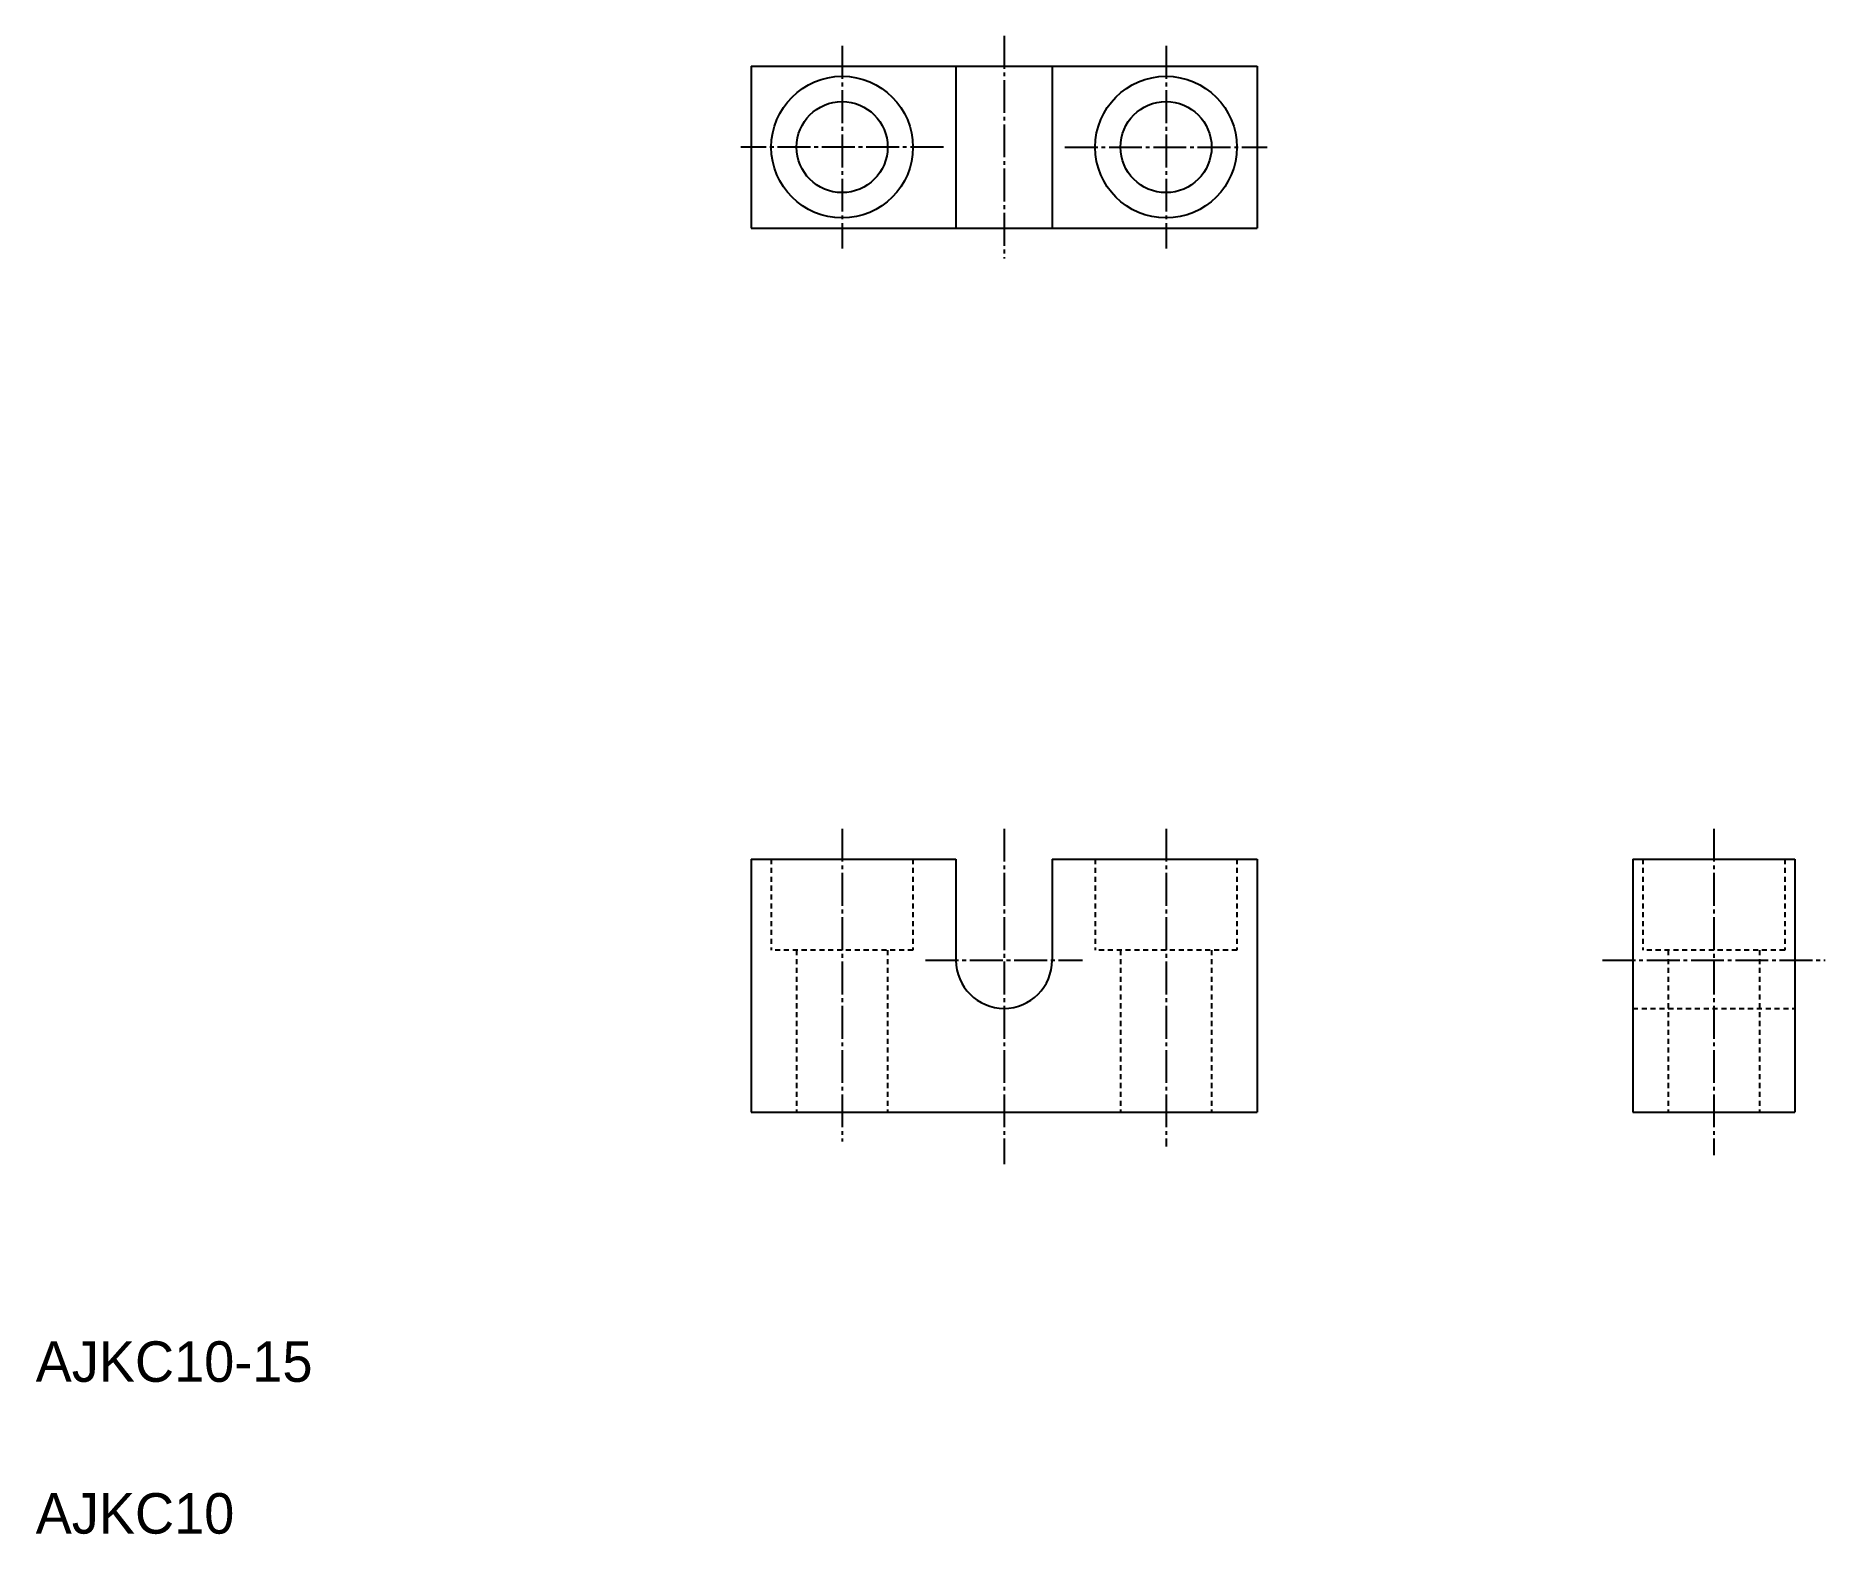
# Model space of a CAD drawing. Extents: x 10 to 187, y 10 to 158.
import ezdxf

# ---------------------------------------------------------------- set-up
doc = ezdxf.new("R2010")
doc.units = 0
doc.header["$LTSCALE"] = 0.25
doc.linetypes.add('CENTER', pattern=[17.5, 13, -1.5, 1.5, -1.5])
doc.linetypes.add('DASHED', pattern=[3.5, 2, -1.5])
doc.layers.get('0').update_dxf_attribs({"linetype": 'CONTINUOUS'})
doc.layers.add('CENTER', color=1, linetype='CENTER')

msp = doc.modelspace()

# ---------------------------------------------------------------- linework, layer by layer
at = {"color": 7, "linetype": 'CONTINUOUS'}
for p, q in [((80.67, 154.99), (130.67, 154.99)), ((80.67, 154.99), (80.67, 138.99)), ((100.92, 154.99), (100.92, 138.99)), ((110.42, 154.99), (110.42, 138.99)), ((130.67, 154.99), (130.67, 138.99)), ((80.67, 138.99), (130.67, 138.99)), ((80.67, 76.65), (80.67, 51.65)), ((80.67, 76.65), (100.92, 76.65)), ((100.92, 76.65), (100.92, 66.65)), ((110.42, 76.65), (110.42, 66.65)), ((110.42, 76.65), (130.67, 76.65)), ((130.67, 76.65), (130.67, 51.65)), ((167.79, 76.65), (167.79, 51.65)), ((167.79, 76.65), (183.79, 76.65)), ((183.79, 76.65), (183.79, 51.65)), ((80.67, 51.65), (130.67, 51.65)), ((167.79, 51.65), (183.79, 51.65))]:
    msp.add_line(p, q, dxfattribs=at)
at = {"color": 3, "linetype": 'DASHED'}
for p, q in [((82.67, 76.65), (82.67, 67.65)), ((96.67, 76.65), (96.67, 67.65)), ((114.67, 76.65), (114.67, 67.65)), ((128.67, 76.65), (128.67, 67.65)), ((168.79, 76.65), (168.79, 67.65)), ((182.79, 76.65), (182.79, 67.65)), ((96.67, 67.65), (82.67, 67.65)), ((85.17, 67.65), (85.17, 51.65)), ((94.17, 67.65), (94.17, 51.65)), ((128.67, 67.65), (114.67, 67.65)), ((117.17, 67.65), (117.17, 51.65)), ((126.17, 67.65), (126.17, 51.65)), ((182.79, 67.65), (168.79, 67.65)), ((171.29, 67.65), (171.29, 51.65)), ((180.29, 67.65), (180.29, 51.65)), ((167.79, 61.9), (183.79, 61.9))]:
    msp.add_line(p, q, dxfattribs=at)
for p, q in [((93.17, 51.65), (93.17, 51.65)), ((105.67, 51.65), (105.67, 51.65))]:
    msp.add_line(p, q)
at = {"color": 7, "linetype": 'CONTINUOUS'}
for centre, radius in [((89.67, 146.99), 7), ((121.67, 146.99), 7), ((89.67, 146.99), 4.5), ((121.67, 146.99), 4.5)]:
    msp.add_circle(centre, radius, dxfattribs=at)
msp.add_arc((105.67, 66.65), 4.75, 180, 0, dxfattribs=at)
at = {"layer": 'CENTER', "color": 1, "linetype": 'CENTER'}
for p, q in [((105.67, 157.99), (105.67, 135.99)), ((89.67, 156.99), (89.67, 136.99)), ((121.67, 156.99), (121.67, 136.99)), ((99.67, 146.99), (79.67, 146.99)), ((111.67, 146.99), (131.67, 146.99)), ((89.67, 79.65), (89.67, 48.75)), ((105.67, 79.65), (105.67, 46.52)), ((121.67, 79.65), (121.67, 48.24)), ((175.79, 79.65), (175.79, 47.38)), ((97.92, 66.65), (113.42, 66.65)), ((164.79, 66.65), (186.79, 66.65))]:
    msp.add_line(p, q, dxfattribs=at)

# ---------------------------------------------------------------- texts
for s, p in [('AJKC10-15', (10, 25)), ('AJKC10', (10, 10))]:
    msp.add_text(s, height=4).set_placement(p)

doc.saveas('drawing.dxf')
